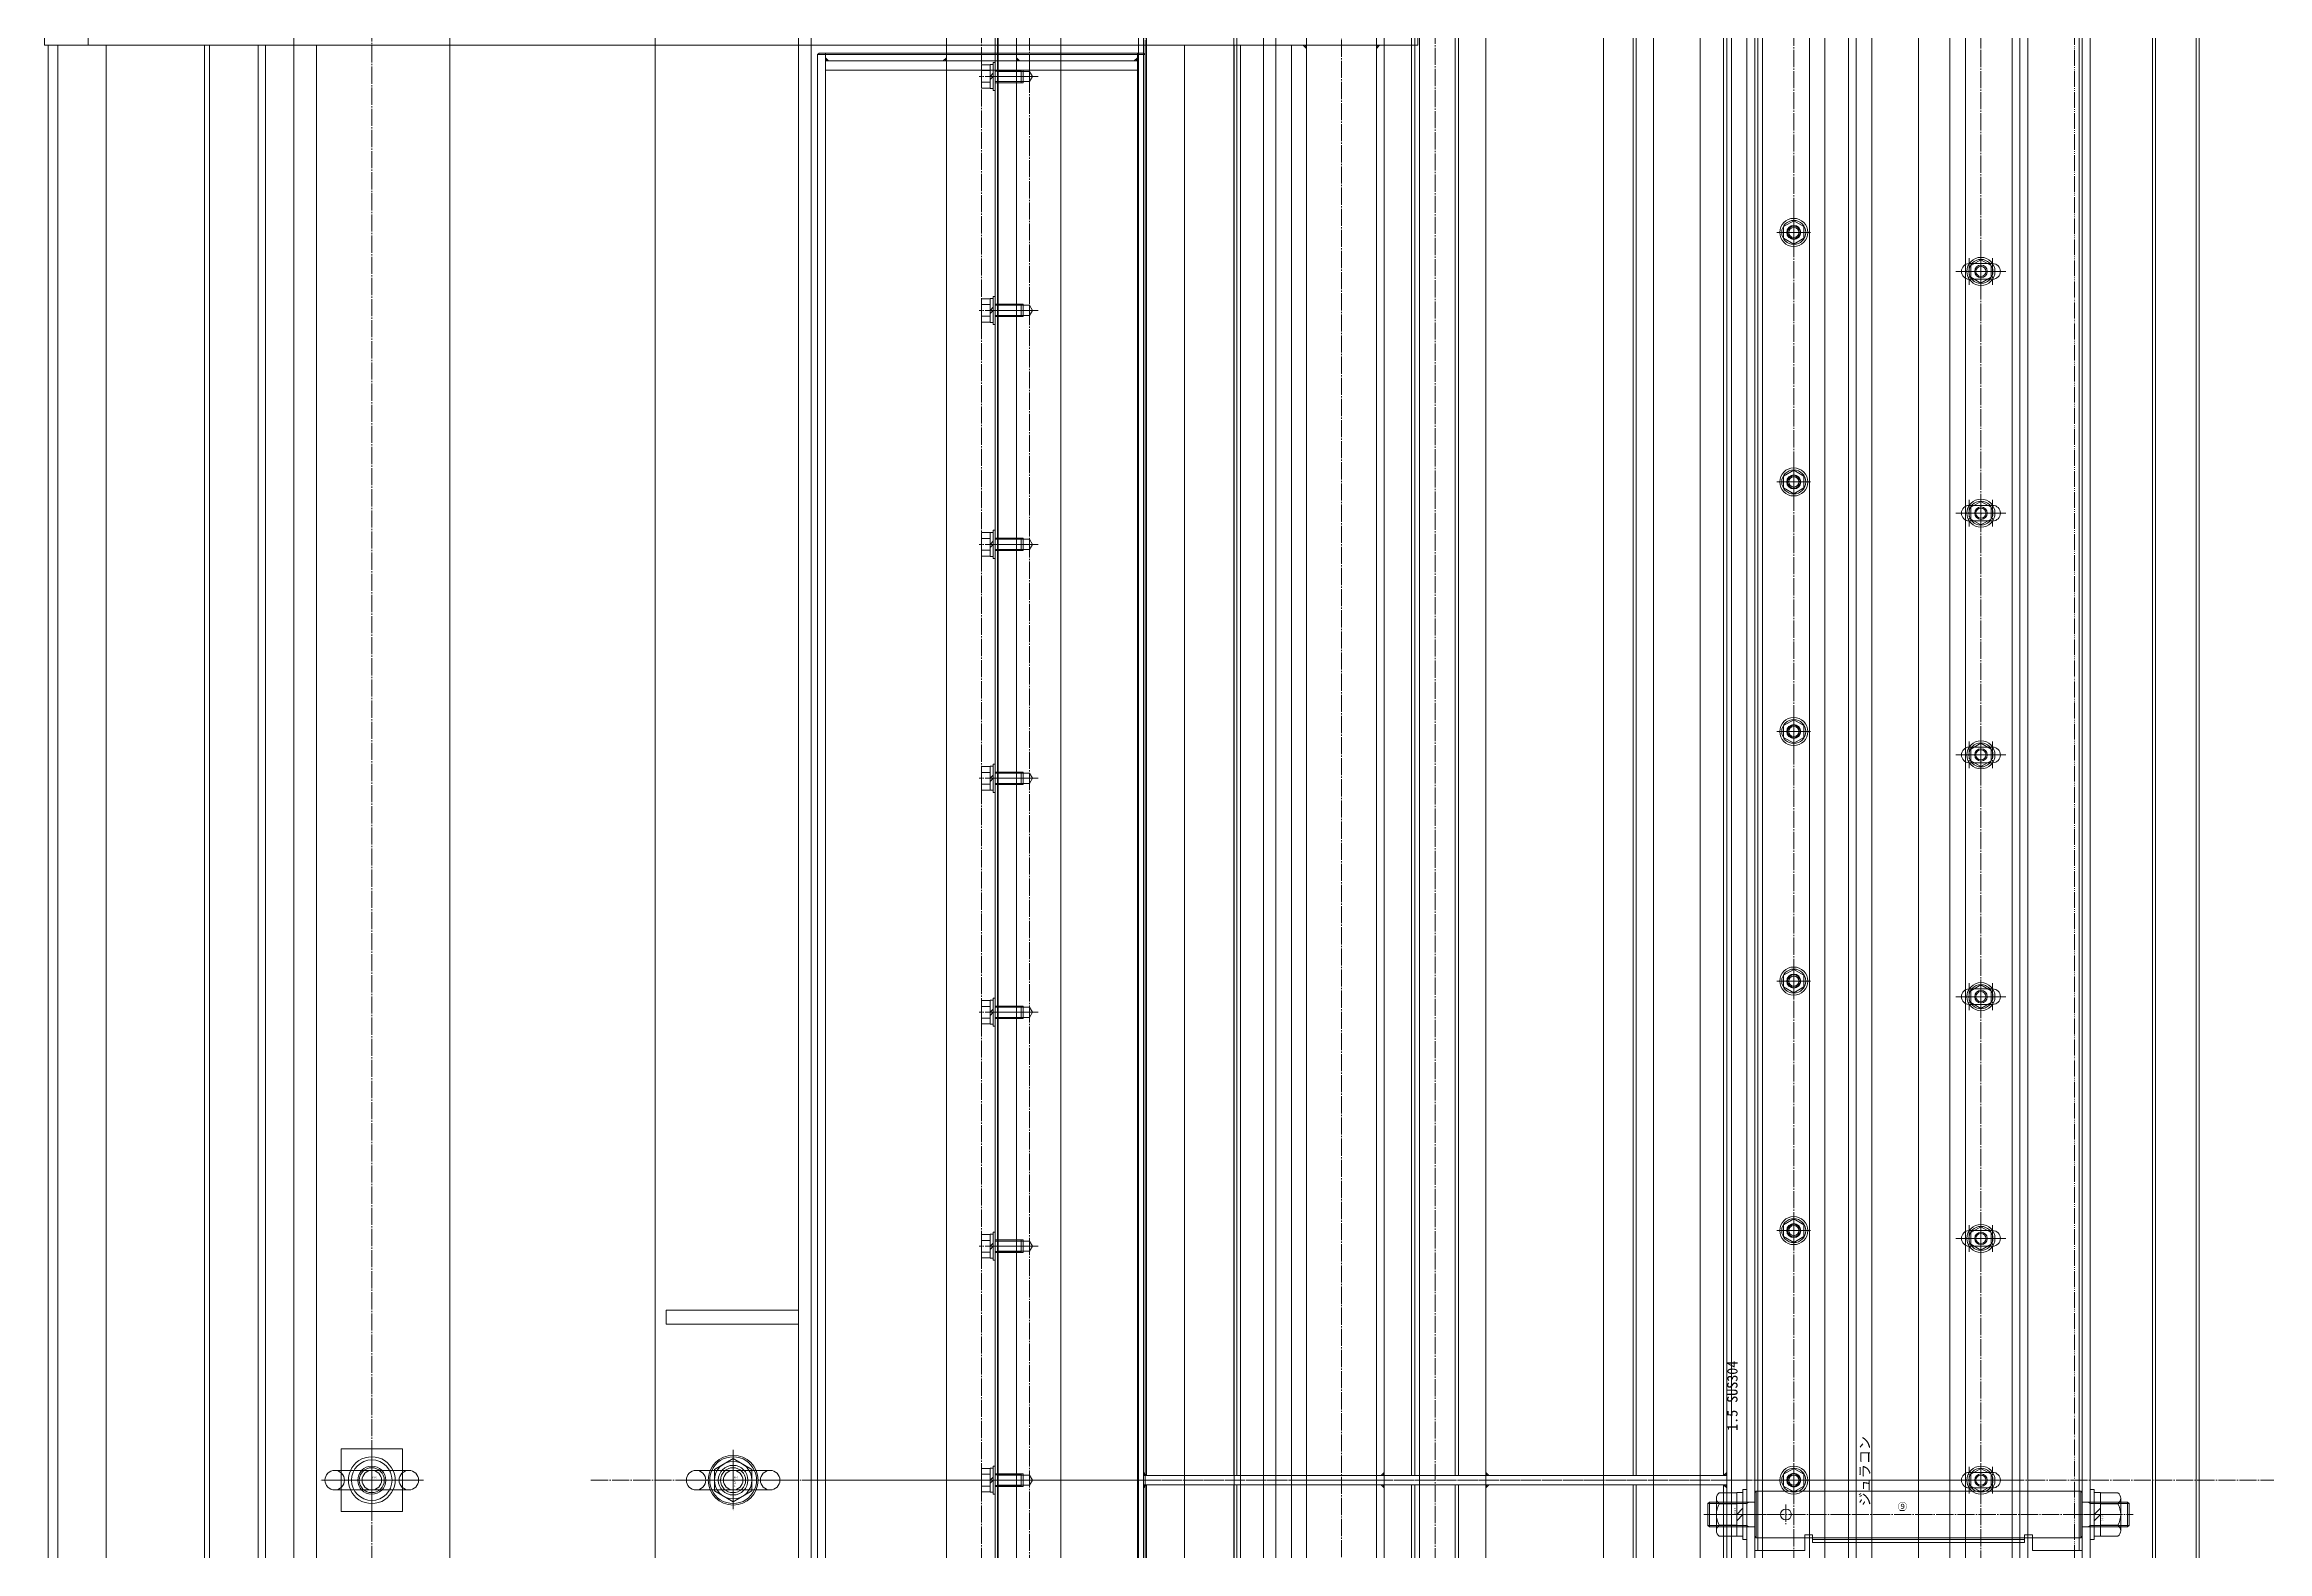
# Model space of a CAD drawing. Units: millimetres at full size. Extents: x -21196 to 21204, y -11807 to 11807.
# Drawn here: x -9701 to -8276, y -2476 to -1510 of the extents above; entities that cross this region are included whole.
import ezdxf
from ezdxf.enums import TextEntityAlignment as Align

# ---------------------------------------------------------------- set-up
doc = ezdxf.new("R2010")
doc.units = ezdxf.units.MM
doc.header["$LTSCALE"] = 0.5
doc.linetypes.add('USER3', pattern=[26.999999, 20.299999, -1.7, 0.8, -1.7, 0.8, -1.7])
doc.linetypes.add('USER4', pattern=[27.1, 22, -1.7, 1.7, -1.7])
doc.layers.add('1-0_設備-5(241129配置図菊池追記(立面図).jww)(機器配置図 260128.dwg)', color=7, linetype='Continuous', lineweight=9)
doc.styles.add('ＭＳ ゴシック', font='')
doc.styles.get('ＭＳ ゴシック').set_extended_font_data('MS Gothic')

msp = doc.modelspace()

# ---------------------------------------------------------------- linework, layer by layer
at = {"layer": '1-0_設備-5(241129配置図菊池追記(立面図).jww)(機器配置図 260128.dwg)', "linetype": 'USER4'}
for p, q in [((-8809.5215, -1010.3917), (-8809.5215, -3520.9026)), ((-8499.5216, -1203.1472), (-8499.5216, -2475.6472)), ((-8579.5215, -1309.8888), (-8579.5215, -3550.4055)), ((-8459.5215, -1309.8888), (-8459.5215, -3550.4055)), ((-8869.5215, -3522.9294), (-8869.5215, -1337.3649)), ((-8529.5215, -3534.6859), (-8529.5215, -1325.6084)), ((-8499.5215, -3534.6859), (-8499.5215, -1325.6084)), ((-9069.5215, -1353.4218), (-9069.5215, -3506.8725)), ((-9491.1878, -3445.3451), (-9491.1878, -1414.9492)), ((-9100.3229, -3432.9294), (-9100.3229, -1427.3649)), ((-8459.5215, -1489.1471), (-8459.5215, -1511.1471)), ((-8459.5215, -1510.8973), (-8459.5215, -1489.3969)), ((-9073.3215, -1530.1471), (-9101.8215, -1530.1471)), ((-9087.5379, -1530.1471), (-9094.2898, -1530.1471)), ((-9064.0011, -1530.1471), (-9094.0053, -1530.1471)), ((-8579.5215, -1640.8973), (-8579.5215, -1619.3969)), ((-8579.5215, -1637.4882), (-8579.5215, -1622.8061)), ((-8579.5215, -1637.4882), (-8579.5215, -1622.8061)), ((-8579.5215, -1637.4882), (-8579.5215, -1622.8061)), ((-8579.5215, -1637.0704), (-8579.5215, -1623.2238)), ((-8568.7713, -1630.1471), (-8590.2717, -1630.1471)), ((-8572.1805, -1630.1471), (-8586.8626, -1630.1471)), ((-8572.1805, -1630.1471), (-8586.8626, -1630.1471)), ((-8572.1805, -1630.1471), (-8586.8626, -1630.1471)), ((-8572.5982, -1630.1471), (-8586.4448, -1630.1471)), ((-8467.0215, -1646.5868), (-8467.0215, -1663.7075)), ((-8459.5215, -1644.1471), (-8459.5215, -1666.1471)), ((-8459.5215, -1665.8973), (-8459.5215, -1644.3969)), ((-8459.5215, -1662.0704), (-8459.5215, -1648.2238)), ((-8452.0215, -1646.5868), (-8452.0215, -1663.7075)), ((-8443.4612, -1655.1471), (-8475.5819, -1655.1471)), ((-8448.7713, -1655.1471), (-8470.2717, -1655.1471)), ((-8452.5982, -1655.1471), (-8466.4448, -1655.1471)), ((-9073.3215, -1680.1471), (-9101.8215, -1680.1471)), ((-9087.5379, -1680.1471), (-9094.2898, -1680.1471)), ((-9064.0011, -1680.1471), (-9094.0053, -1680.1471)), ((-8579.5215, -1800.8973), (-8579.5215, -1779.3969)), ((-8568.7713, -1790.1471), (-8590.2717, -1790.1471)), ((-8572.1805, -1790.1471), (-8586.8626, -1790.1471)), ((-8572.1805, -1790.1471), (-8586.8626, -1790.1471)), ((-8572.1805, -1790.1471), (-8586.8626, -1790.1471)), ((-8572.5982, -1790.1471), (-8586.4448, -1790.1471)), ((-8579.5215, -1797.4882), (-8579.5215, -1782.8061)), ((-8579.5215, -1797.4882), (-8579.5215, -1782.8061)), ((-8579.5215, -1797.4882), (-8579.5215, -1782.8061)), ((-8579.5215, -1797.0704), (-8579.5215, -1783.2238)), ((-8467.0215, -1801.5868), (-8467.0215, -1818.7075)), ((-8459.5215, -1799.1471), (-8459.5215, -1821.1471)), ((-8459.5215, -1820.8973), (-8459.5215, -1799.3969)), ((-8459.5215, -1817.0704), (-8459.5215, -1803.2238)), ((-8452.0215, -1801.5868), (-8452.0215, -1818.7075)), ((-8443.4612, -1810.1471), (-8475.5819, -1810.1471)), ((-8448.7713, -1810.1471), (-8470.2717, -1810.1471)), ((-8452.5982, -1810.1471), (-8466.4448, -1810.1471)), ((-9073.3215, -1830.1471), (-9101.8215, -1830.1471)), ((-9087.5379, -1830.1471), (-9094.2898, -1830.1471)), ((-9064.0011, -1830.1471), (-9094.0053, -1830.1471)), ((-8568.7713, -1950.1471), (-8590.2717, -1950.1471)), ((-8572.1805, -1950.1471), (-8586.8626, -1950.1471)), ((-8572.1805, -1950.1471), (-8586.8626, -1950.1471)), ((-8572.1805, -1950.1471), (-8586.8626, -1950.1471)), ((-8572.5982, -1950.1471), (-8586.4448, -1950.1471)), ((-8579.5215, -1960.8973), (-8579.5215, -1939.3969)), ((-8579.5215, -1957.4882), (-8579.5215, -1942.8061)), ((-8579.5215, -1957.4882), (-8579.5215, -1942.8061)), ((-8579.5215, -1957.4882), (-8579.5215, -1942.8061)), ((-8579.5215, -1957.0704), (-8579.5215, -1943.2238)), ((-8443.4612, -1965.1471), (-8475.5819, -1965.1471)), ((-8448.7713, -1965.1471), (-8470.2717, -1965.1471)), ((-8467.0215, -1956.5868), (-8467.0215, -1973.7075)), ((-8452.5982, -1965.1471), (-8466.4448, -1965.1471)), ((-8459.5215, -1954.1471), (-8459.5215, -1976.1471)), ((-8459.5215, -1975.8973), (-8459.5215, -1954.3969)), ((-8459.5215, -1972.0704), (-8459.5215, -1958.2238)), ((-8452.0215, -1956.5868), (-8452.0215, -1973.7075)), ((-9073.3215, -1980.1471), (-9101.8215, -1980.1471)), ((-9087.5379, -1980.1471), (-9094.2898, -1980.1471)), ((-9064.0011, -1980.1471), (-9094.0053, -1980.1471)), ((-8579.5215, -2120.8973), (-8579.5215, -2099.3969)), ((-8579.5215, -2117.4882), (-8579.5215, -2102.8061)), ((-8579.5215, -2117.4882), (-8579.5215, -2102.8061)), ((-8579.5215, -2117.4882), (-8579.5215, -2102.8061)), ((-8579.5215, -2117.0704), (-8579.5215, -2103.2238)), ((-8459.5215, -2109.1471), (-8459.5215, -2131.1471)), ((-8459.5215, -2130.8973), (-8459.5215, -2109.3969)), ((-8568.7713, -2110.1471), (-8590.2717, -2110.1471)), ((-8572.1805, -2110.1471), (-8586.8626, -2110.1471)), ((-8572.1805, -2110.1471), (-8586.8626, -2110.1471)), ((-8572.1805, -2110.1471), (-8586.8626, -2110.1471)), ((-8572.5982, -2110.1471), (-8586.4448, -2110.1471)), ((-8443.4612, -2120.1471), (-8475.5819, -2120.1471)), ((-8448.7713, -2120.1471), (-8470.2717, -2120.1471)), ((-8467.0215, -2111.5868), (-8467.0215, -2128.7075)), ((-8452.5982, -2120.1471), (-8466.4448, -2120.1471)), ((-8459.5215, -2127.0704), (-8459.5215, -2113.2238)), ((-8452.0215, -2111.5868), (-8452.0215, -2128.7075)), ((-9073.3215, -2130.1471), (-9101.8215, -2130.1471)), ((-9087.5379, -2130.1471), (-9094.2898, -2130.1471)), ((-9064.0011, -2130.1471), (-9094.0053, -2130.1471)), ((-8579.5215, -2280.8973), (-8579.5215, -2259.3969)), ((-8579.5215, -2277.4882), (-8579.5215, -2262.8061)), ((-8579.5215, -2277.4882), (-8579.5215, -2262.8061)), ((-8579.5215, -2277.4882), (-8579.5215, -2262.8061)), ((-8579.5215, -2277.0704), (-8579.5215, -2263.2238)), ((-8459.5215, -2264.1471), (-8459.5215, -2286.1471)), ((-8459.5215, -2285.8973), (-8459.5215, -2264.3969)), ((-9073.3215, -2280.1471), (-9101.8215, -2280.1471)), ((-9087.5379, -2280.1471), (-9094.2898, -2280.1471)), ((-9064.0011, -2280.1471), (-9094.0053, -2280.1471)), ((-8568.7713, -2270.1471), (-8590.2717, -2270.1471)), ((-8572.1805, -2270.1471), (-8586.8626, -2270.1471)), ((-8572.1805, -2270.1471), (-8586.8626, -2270.1471)), ((-8572.1805, -2270.1471), (-8586.8626, -2270.1471)), ((-8572.5982, -2270.1471), (-8586.4448, -2270.1471)), ((-8443.4612, -2275.1471), (-8475.5819, -2275.1471)), ((-8448.7713, -2275.1471), (-8470.2717, -2275.1471)), ((-8467.0215, -2266.5868), (-8467.0215, -2283.7075)), ((-8452.5982, -2275.1471), (-8466.4448, -2275.1471)), ((-8459.5215, -2282.0704), (-8459.5215, -2268.2238)), ((-8452.0215, -2266.5868), (-8452.0215, -2283.7075)), ((-9491.1878, -2412.652), (-9491.1878, -2447.6423)), ((-9259.5215, -2410.6119), (-9259.5215, -2449.6824)), ((-9259.5215, -2412.652), (-9259.5215, -2447.6423)), ((-9259.5215, -2444.9601), (-9259.5215, -2415.3342)), ((-8579.5215, -2440.8973), (-8579.5215, -2419.3969)), ((-8579.5215, -2422.8061), (-8579.5215, -2437.4882)), ((-8579.5215, -2422.8061), (-8579.5215, -2437.4882)), ((-8579.5215, -2422.8061), (-8579.5215, -2437.4882)), ((-8467.0215, -2438.7075), (-8467.0215, -2421.5868)), ((-8459.5215, -2441.1471), (-8459.5215, -2419.1471)), ((-8459.5215, -2440.8973), (-8459.5215, -2419.3969)), ((-8452.0215, -2438.7075), (-8452.0215, -2421.5868)), ((-9458.1351, -2430.1471), (-9524.2405, -2430.1471)), ((-9464.8577, -2430.1471), (-9517.5179, -2430.1471)), ((-9350.6557, -2430.1471), (-6572.3632, -2430.1471)), ((-9350.6557, -2430.1471), (-6572.3632, -2430.1471)), ((-9350.6557, -2430.1471), (-6572.3632, -2430.1471)), ((-9226.4688, -2430.1471), (-9292.5742, -2430.1471)), ((-9239.9862, -2430.1471), (-9279.0568, -2430.1471)), ((-9244.7085, -2430.1471), (-9274.3345, -2430.1471)), ((-9073.3215, -2430.1471), (-9101.8215, -2430.1471)), ((-9087.5379, -2430.1471), (-9094.2898, -2430.1471)), ((-9064.0011, -2430.1471), (-9094.0053, -2430.1471)), ((-8605.97, -2430.1471), (-9013.0731, -2430.1471)), ((-8568.7713, -2430.1471), (-8590.2717, -2430.1471)), ((-8572.1805, -2430.1471), (-8586.8626, -2430.1471)), ((-8572.1805, -2430.1471), (-8586.8626, -2430.1471)), ((-8572.1805, -2430.1471), (-8586.8626, -2430.1471)), ((-8572.5982, -2430.1471), (-8586.4448, -2430.1471)), ((-8579.5215, -2423.2238), (-8579.5215, -2437.0704)), ((-8443.4612, -2430.1471), (-8475.5819, -2430.1471)), ((-8448.7713, -2430.1471), (-8470.2717, -2430.1471)), ((-8452.5982, -2430.1471), (-8466.4448, -2430.1471)), ((-8459.5215, -2423.2238), (-8459.5215, -2437.0704)), ((-8584.5216, -2445.7524), (-8584.5216, -2458.5419)), ((-8637.1763, -2452.1472), (-8361.8668, -2452.1472)), ((-8609.5216, -2452.1472), (-8629.1216, -2452.1472)), ((-8617.0563, -2452.1472), (-8596.9226, -2452.1472)), ((-8381.9869, -2452.1472), (-8402.1206, -2452.1472)), ((-8389.5216, -2452.1472), (-8369.9216, -2452.1472)), ((-8499.5216, -2475.6472), (-8499.5216, -3748.1472))]:
    msp.add_line(p, q, dxfattribs=at)
at = {"layer": '1-0_設備-5(241129配置図菊池追記(立面図).jww)(機器配置図 260128.dwg)'}
for p, q in [((-8604.5216, -3780.1472), (-8604.5216, -1210.1472)), ((-8394.5216, -3780.1472), (-8394.5216, -1210.1472)), ((-8604.5216, -1218.1472), (-8604.5216, -2475.1472)), ((-8602.5216, -1218.1472), (-8602.5216, -2475.1472)), ((-8396.5216, -1218.1472), (-8396.5216, -2475.1472)), ((-8394.5216, -1218.1472), (-8394.5216, -2475.1472)), ((-8609.5216, -1370.1472), (-8609.5216, -3485.1472)), ((-8389.5216, -1370.1472), (-8389.5216, -3485.1472)), ((-9217.5215, -3430.1471), (-9217.5215, -1430.1471)), ((-9217.5215, -3430.1471), (-9217.5215, -1430.1471)), ((-9209.5215, -1430.1471), (-9209.5215, -3430.1471)), ((-9209.5215, -3423.1471), (-9209.5215, -1437.1471)), ((-9089.5215, -3421.1471), (-9089.5215, -1439.1471)), ((-9049.5215, -1439.1471), (-9049.5215, -3421.1471)), ((-8911.5215, -3430.1471), (-8911.5215, -1430.1471)), ((-8701.5215, -3422.1471), (-8701.5215, -1438.1471)), ((-8669.5215, -3422.1471), (-8669.5215, -1438.1471)), ((-8639.5215, -3422.1471), (-8639.5215, -1438.1471)), ((-8599.5215, -3425.1471), (-8599.5215, -1435.1471)), ((-8559.5215, -1435.1471), (-8559.5215, -3425.1471)), ((-8559.5215, -1438.1471), (-8559.5215, -3422.1471)), ((-8559.5215, -1438.1471), (-8559.5215, -3422.1471)), ((-8539.5215, -1438.1471), (-8539.5215, -3422.1471)), ((-8349.5215, -1435.1471), (-8349.5215, -3425.1471)), ((-8347.5215, -1430.1471), (-8347.5215, -3430.1471)), ((-8321.5215, -3430.1471), (-8321.5215, -1430.1471)), ((-8996.5215, -1440.1471), (-8996.5215, -3420.1471)), ((-8994.5215, -1451.1471), (-8994.5215, -2427.1471)), ((-8938.5215, -2427.1471), (-8938.5215, -1451.1471)), ((-8936.5215, -2427.1471), (-8936.5215, -1451.1471)), ((-8842.0215, -1440.1471), (-8842.0215, -3420.1471)), ((-8824.5215, -1451.1471), (-8824.5215, -2427.1471)), ((-8822.5215, -1451.1471), (-8822.5215, -2427.1471)), ((-8796.5215, -2427.1471), (-8796.5215, -1451.1471)), ((-8794.5215, -2427.1471), (-8794.5215, -1451.1471)), ((-8777.0215, -1440.1471), (-8777.0215, -3420.1471)), ((-8682.5215, -2427.1471), (-8682.5215, -1451.1471)), ((-8680.5215, -2427.1471), (-8680.5215, -1451.1471)), ((-8624.5215, -1451.1471), (-8624.5215, -2427.1471)), ((-8622.5215, -1440.1471), (-8622.5215, -3420.1471)), ((-8539.5212, -3382.6471), (-8539.5212, -1477.6471)), ((-8479.5215, -3382.6471), (-8479.5215, -1477.6471)), ((-8439.5215, -3382.6471), (-8439.5215, -1477.6471)), ((-9692.3633, -3350.1471), (-9692.3633, -1510.1471)), ((-9661.5514, -3350.1471), (-9661.5514, -1510.1471)), ((-9563.9378, -3350.1471), (-9563.9378, -1510.1471)), ((-9559.3331, -3350.1471), (-9559.3331, -1510.1471)), ((-9441.1878, -3350.1471), (-9441.1878, -1510.1471)), ((-9090.1215, -1505.1471), (-9090.1215, -3355.1471)), ((-9089.8215, -3355.1471), (-9089.8215, -1505.1471)), ((-9089.8215, -1505.1471), (-9089.8215, -3355.1471)), ((-9089.5215, -3355.1471), (-9089.5215, -1505.1471)), ((-8938.3016, -3350.1471), (-8938.3016, -1510.1471)), ((-8934.2889, -3350.1471), (-8934.2889, -1510.1471)), ((-8893.0215, -1511.1471), (-8892.0215, -1510.1471)), ((-8892.0215, -1501.1471), (-8892.0215, -1510.1471)), ((-8892.0215, -1510.1471), (-8892.0215, -3350.1471)), ((-8847.0215, -1501.1471), (-8847.0215, -1510.1471)), ((-8847.0215, -1510.1471), (-8847.0215, -3350.1471)), ((-8846.0215, -1511.1471), (-8847.0215, -1510.1471)), ((-9205.3229, -1516.1471), (-8995.3229, -1516.1471)), ((-9200.2729, -3345.1471), (-9200.2729, -1515.1471)), ((-9199.2729, -1519.1471), (-9200.2729, -1520.1471)), ((-9200.2729, -1520.1471), (-9000.3729, -1520.1471)), ((-9123.8229, -1519.1471), (-9122.8229, -1520.1471)), ((-9122.8229, -3345.1471), (-9122.8229, -1515.1471)), ((-9100.3215, -1537.6527), (-9100.3215, -1522.6416)), ((-9094.8215, -1522.6416), (-9100.3215, -1522.6416)), ((-9094.8215, -1522.4471), (-9094.8215, -1537.8471)), ((-9092.8215, -1522.4471), (-9094.8215, -1522.4471)), ((-9092.8215, -1539.1471), (-9092.8215, -1521.1471)), ((-9091.6215, -1521.1471), (-9092.8215, -1521.1471)), ((-9091.6215, -1539.1471), (-9091.6215, -1521.1471)), ((-9077.8229, -1515.1471), (-9077.8229, -3345.1471)), ((-9076.8229, -1519.1471), (-9077.8229, -1520.1471)), ((-9001.3729, -1519.1471), (-9000.3729, -1520.1471)), ((-9000.3729, -3345.1471), (-9000.3729, -1515.1471)), ((-9200.2729, -1526.1471), (-9000.3729, -1526.1471)), ((-9094.8215, -1526.3944), (-9100.3215, -1526.3944)), ((-9094.8215, -1533.8999), (-9100.3215, -1533.8999)), ((-9094.8215, -1537.6527), (-9100.3215, -1537.6527)), ((-9094.8215, -1530.1471), (-9092.8215, -1528.1471)), ((-9092.8215, -1530.1471), (-9094.8215, -1532.1471)), ((-9094.8215, -1537.8471), (-9092.8215, -1537.8471)), ((-9092.8215, -1539.1471), (-9091.6215, -1539.1471)), ((-9074.8215, -1526.1471), (-9091.6215, -1526.1471)), ((-9074.8215, -1526.8236), (-9091.6215, -1526.8236)), ((-9074.8215, -1533.4706), (-9091.6215, -1533.4706)), ((-9074.8215, -1534.1471), (-9091.6215, -1534.1471)), ((-9073.5215, -1526.1471), (-9089.5215, -1526.1471)), ((-9069.5215, -1526.8971), (-9089.5215, -1526.8971)), ((-9069.5215, -1533.3971), (-9089.5215, -1533.3971)), ((-9073.5215, -1534.1471), (-9089.5215, -1534.1471)), ((-9074.8215, -1534.1471), (-9074.8215, -1526.1471)), ((-9073.5215, -1534.1471), (-9073.5215, -1526.1471)), ((-9069.5215, -1533.3971), (-9069.5215, -1526.8971)), ((-9069.5215, -1526.8971), (-9067.6455, -1530.1471)), ((-9067.6455, -1530.1471), (-9069.5215, -1533.3971)), ((-8467.0215, -1650.1471), (-8452.0215, -1650.1471)), ((-8452.0215, -1660.1471), (-8467.0215, -1660.1471)), ((-9100.3215, -1687.6527), (-9100.3215, -1672.6416)), ((-9094.8215, -1672.6416), (-9100.3215, -1672.6416)), ((-9094.8215, -1676.3944), (-9100.3215, -1676.3944)), ((-9094.8215, -1672.4471), (-9094.8215, -1687.8471)), ((-9092.8215, -1672.4471), (-9094.8215, -1672.4471)), ((-9094.8215, -1680.1471), (-9092.8215, -1678.1471)), ((-9092.8215, -1680.1471), (-9094.8215, -1682.1471)), ((-9092.8215, -1689.1471), (-9092.8215, -1671.1471)), ((-9091.6215, -1671.1471), (-9092.8215, -1671.1471)), ((-9091.6215, -1689.1471), (-9091.6215, -1671.1471)), ((-9074.8215, -1676.1471), (-9091.6215, -1676.1471)), ((-9074.8215, -1676.8236), (-9091.6215, -1676.8236)), ((-9073.5215, -1676.1471), (-9089.5215, -1676.1471)), ((-9069.5215, -1676.8971), (-9089.5215, -1676.8971)), ((-9074.8215, -1684.1471), (-9074.8215, -1676.1471)), ((-9073.5215, -1684.1471), (-9073.5215, -1676.1471)), ((-9069.5215, -1683.3971), (-9069.5215, -1676.8971)), ((-9069.5215, -1676.8971), (-9067.6455, -1680.1471)), ((-9067.6455, -1680.1471), (-9069.5215, -1683.3971)), ((-9094.8215, -1683.8999), (-9100.3215, -1683.8999)), ((-9094.8215, -1687.6527), (-9100.3215, -1687.6527)), ((-9094.8215, -1687.8471), (-9092.8215, -1687.8471)), ((-9092.8215, -1689.1471), (-9091.6215, -1689.1471)), ((-9074.8215, -1683.4706), (-9091.6215, -1683.4706)), ((-9074.8215, -1684.1471), (-9091.6215, -1684.1471)), ((-9069.5215, -1683.3971), (-9089.5215, -1683.3971)), ((-9073.5215, -1684.1471), (-9089.5215, -1684.1471)), ((-8467.0215, -1805.1471), (-8452.0215, -1805.1471)), ((-9100.3215, -1837.6527), (-9100.3215, -1822.6416)), ((-9094.8215, -1822.6416), (-9100.3215, -1822.6416)), ((-9094.8215, -1822.4471), (-9094.8215, -1837.8471)), ((-9092.8215, -1822.4471), (-9094.8215, -1822.4471)), ((-9092.8215, -1839.1471), (-9092.8215, -1821.1471)), ((-9091.6215, -1821.1471), (-9092.8215, -1821.1471)), ((-9091.6215, -1839.1471), (-9091.6215, -1821.1471)), ((-8452.0215, -1815.1471), (-8467.0215, -1815.1471)), ((-9094.8215, -1826.3944), (-9100.3215, -1826.3944)), ((-9094.8215, -1833.8999), (-9100.3215, -1833.8999)), ((-9094.8215, -1837.6527), (-9100.3215, -1837.6527)), ((-9094.8215, -1830.1471), (-9092.8215, -1828.1471)), ((-9092.8215, -1830.1471), (-9094.8215, -1832.1471)), ((-9094.8215, -1837.8471), (-9092.8215, -1837.8471)), ((-9074.8215, -1826.1471), (-9091.6215, -1826.1471)), ((-9074.8215, -1826.8236), (-9091.6215, -1826.8236)), ((-9074.8215, -1833.4706), (-9091.6215, -1833.4706)), ((-9074.8215, -1834.1471), (-9091.6215, -1834.1471)), ((-9073.5215, -1826.1471), (-9089.5215, -1826.1471)), ((-9069.5215, -1826.8971), (-9089.5215, -1826.8971)), ((-9069.5215, -1833.3971), (-9089.5215, -1833.3971)), ((-9073.5215, -1834.1471), (-9089.5215, -1834.1471)), ((-9074.8215, -1834.1471), (-9074.8215, -1826.1471)), ((-9073.5215, -1834.1471), (-9073.5215, -1826.1471)), ((-9069.5215, -1833.3971), (-9069.5215, -1826.8971)), ((-9069.5215, -1826.8971), (-9067.6455, -1830.1471)), ((-9067.6455, -1830.1471), (-9069.5215, -1833.3971)), ((-9092.8215, -1839.1471), (-9091.6215, -1839.1471)), ((-8467.0215, -1960.1471), (-8452.0215, -1960.1471)), ((-9100.3215, -1987.6527), (-9100.3215, -1972.6416)), ((-9094.8215, -1972.6416), (-9100.3215, -1972.6416)), ((-9094.8215, -1976.3944), (-9100.3215, -1976.3944)), ((-9094.8215, -1972.4471), (-9094.8215, -1987.8471)), ((-9092.8215, -1972.4471), (-9094.8215, -1972.4471)), ((-9094.8215, -1980.1471), (-9092.8215, -1978.1471)), ((-9092.8215, -1980.1471), (-9094.8215, -1982.1471)), ((-9092.8215, -1989.1471), (-9092.8215, -1971.1471)), ((-9091.6215, -1971.1471), (-9092.8215, -1971.1471)), ((-9091.6215, -1989.1471), (-9091.6215, -1971.1471)), ((-9074.8215, -1976.1471), (-9091.6215, -1976.1471)), ((-9074.8215, -1976.8236), (-9091.6215, -1976.8236)), ((-9073.5215, -1976.1471), (-9089.5215, -1976.1471)), ((-9069.5215, -1976.8971), (-9089.5215, -1976.8971)), ((-9074.8215, -1984.1471), (-9074.8215, -1976.1471)), ((-9073.5215, -1984.1471), (-9073.5215, -1976.1471)), ((-9069.5215, -1983.3971), (-9069.5215, -1976.8971)), ((-9069.5215, -1976.8971), (-9067.6455, -1980.1471)), ((-9067.6455, -1980.1471), (-9069.5215, -1983.3971)), ((-8452.0215, -1970.1471), (-8467.0215, -1970.1471)), ((-9094.8215, -1983.8999), (-9100.3215, -1983.8999)), ((-9094.8215, -1987.6527), (-9100.3215, -1987.6527)), ((-9094.8215, -1987.8471), (-9092.8215, -1987.8471)), ((-9092.8215, -1989.1471), (-9091.6215, -1989.1471)), ((-9074.8215, -1983.4706), (-9091.6215, -1983.4706)), ((-9074.8215, -1984.1471), (-9091.6215, -1984.1471)), ((-9069.5215, -1983.3971), (-9089.5215, -1983.3971)), ((-9073.5215, -1984.1471), (-9089.5215, -1984.1471)), ((-9100.3215, -2137.6527), (-9100.3215, -2122.6416)), ((-9094.8215, -2122.6416), (-9100.3215, -2122.6416)), ((-9094.8215, -2122.4471), (-9094.8215, -2137.8471)), ((-9092.8215, -2122.4471), (-9094.8215, -2122.4471)), ((-9092.8215, -2139.1471), (-9092.8215, -2121.1471)), ((-9091.6215, -2121.1471), (-9092.8215, -2121.1471)), ((-9091.6215, -2139.1471), (-9091.6215, -2121.1471)), ((-8467.0215, -2115.1471), (-8452.0215, -2115.1471)), ((-9094.8215, -2126.3944), (-9100.3215, -2126.3944)), ((-9094.8215, -2133.8999), (-9100.3215, -2133.8999)), ((-9094.8215, -2137.6527), (-9100.3215, -2137.6527)), ((-9094.8215, -2130.1471), (-9092.8215, -2128.1471)), ((-9092.8215, -2130.1471), (-9094.8215, -2132.1471)), ((-9094.8215, -2137.8471), (-9092.8215, -2137.8471)), ((-9074.8215, -2126.1471), (-9091.6215, -2126.1471)), ((-9074.8215, -2126.8236), (-9091.6215, -2126.8236)), ((-9074.8215, -2133.4706), (-9091.6215, -2133.4706)), ((-9074.8215, -2134.1471), (-9091.6215, -2134.1471)), ((-9073.5215, -2126.1471), (-9089.5215, -2126.1471)), ((-9069.5215, -2126.8971), (-9089.5215, -2126.8971)), ((-9069.5215, -2133.3971), (-9089.5215, -2133.3971)), ((-9073.5215, -2134.1471), (-9089.5215, -2134.1471)), ((-9074.8215, -2134.1471), (-9074.8215, -2126.1471)), ((-9073.5215, -2134.1471), (-9073.5215, -2126.1471)), ((-9069.5215, -2133.3971), (-9069.5215, -2126.8971)), ((-9069.5215, -2126.8971), (-9067.6455, -2130.1471)), ((-9067.6455, -2130.1471), (-9069.5215, -2133.3971)), ((-8452.0215, -2125.1471), (-8467.0215, -2125.1471)), ((-9092.8215, -2139.1471), (-9091.6215, -2139.1471)), ((-9100.3215, -2287.6527), (-9100.3215, -2272.6416)), ((-9094.8215, -2272.6416), (-9100.3215, -2272.6416)), ((-9094.8215, -2276.3944), (-9100.3215, -2276.3944)), ((-9094.8215, -2272.4471), (-9094.8215, -2287.8471)), ((-9092.8215, -2272.4471), (-9094.8215, -2272.4471)), ((-9094.8215, -2280.1471), (-9092.8215, -2278.1471)), ((-9092.8215, -2280.1471), (-9094.8215, -2282.1471)), ((-9092.8215, -2289.1471), (-9092.8215, -2271.1471)), ((-9091.6215, -2271.1471), (-9092.8215, -2271.1471)), ((-9091.6215, -2289.1471), (-9091.6215, -2271.1471)), ((-9074.8215, -2276.1471), (-9091.6215, -2276.1471)), ((-9074.8215, -2276.8236), (-9091.6215, -2276.8236)), ((-9073.5215, -2276.1471), (-9089.5215, -2276.1471)), ((-9069.5215, -2276.8971), (-9089.5215, -2276.8971)), ((-9074.8215, -2284.1471), (-9074.8215, -2276.1471)), ((-9073.5215, -2284.1471), (-9073.5215, -2276.1471)), ((-9069.5215, -2283.3971), (-9069.5215, -2276.8971)), ((-9069.5215, -2276.8971), (-9067.6455, -2280.1471)), ((-9067.6455, -2280.1471), (-9069.5215, -2283.3971)), ((-8467.0215, -2270.1471), (-8452.0215, -2270.1471)), ((-8452.0215, -2280.1471), (-8467.0215, -2280.1471)), ((-9094.8215, -2283.8999), (-9100.3215, -2283.8999)), ((-9094.8215, -2287.6527), (-9100.3215, -2287.6527)), ((-9094.8215, -2287.8471), (-9092.8215, -2287.8471)), ((-9092.8215, -2289.1471), (-9091.6215, -2289.1471)), ((-9074.8215, -2283.4706), (-9091.6215, -2283.4706)), ((-9074.8215, -2284.1471), (-9091.6215, -2284.1471)), ((-9069.5215, -2283.3971), (-9089.5215, -2283.3971)), ((-9073.5215, -2284.1471), (-9089.5215, -2284.1471)), ((-9259.5215, -2416.2971), (-9271.5155, -2423.2221)), ((-9100.3215, -2437.6527), (-9100.3215, -2422.6416)), ((-9094.8215, -2422.6416), (-9100.3215, -2422.6416)), ((-9094.8215, -2422.4471), (-9094.8215, -2437.8471)), ((-9092.8215, -2422.4471), (-9094.8215, -2422.4471)), ((-9092.8215, -2439.1471), (-9092.8215, -2421.1471)), ((-9091.6215, -2421.1471), (-9092.8215, -2421.1471)), ((-9091.6215, -2439.1471), (-9091.6215, -2421.1471)), ((-9467.4378, -2423.8971), (-9514.9378, -2423.8971)), ((-9467.4378, -2436.3971), (-9514.9378, -2436.3971)), ((-9491.1878, -2423.8971), (-9491.1878, -2436.3971)), ((-9491.1878, -2435.1471), (-9491.1878, -2425.1471)), ((-9491.1878, -2434.1471), (-9491.1878, -2426.1471)), ((-9235.7715, -2423.8971), (-9283.2715, -2423.8971)), ((-9235.7715, -2436.3971), (-9283.2715, -2436.3971)), ((-9271.5155, -2423.2221), (-9271.5155, -2437.0721)), ((-9271.5155, -2437.0721), (-9259.5215, -2443.9971)), ((-9259.5215, -2423.8971), (-9259.5215, -2436.3971)), ((-9259.5215, -2435.1471), (-9259.5215, -2425.1471)), ((-9259.5215, -2434.1471), (-9259.5215, -2426.1471)), ((-9259.5215, -2443.9971), (-9247.5275, -2437.0721)), ((-9205.3229, -2430.1471), (-8995.3229, -2430.1471)), ((-9094.8215, -2426.3944), (-9100.3215, -2426.3944)), ((-9094.8215, -2433.8999), (-9100.3215, -2433.8999)), ((-9094.8215, -2430.1471), (-9092.8215, -2428.1471)), ((-9092.8215, -2430.1471), (-9094.8215, -2432.1471)), ((-9074.8215, -2426.1471), (-9091.6215, -2426.1471)), ((-9074.8215, -2426.8236), (-9091.6215, -2426.8236)), ((-9074.8215, -2433.4706), (-9091.6215, -2433.4706)), ((-9074.8215, -2434.1471), (-9091.6215, -2434.1471)), ((-9073.5215, -2426.1471), (-9089.5215, -2426.1471)), ((-9069.5215, -2426.8971), (-9089.5215, -2426.8971)), ((-9089.5215, -2430.1471), (-9049.5215, -2430.1471)), ((-9069.5215, -2433.3971), (-9089.5215, -2433.3971)), ((-9073.5215, -2434.1471), (-9089.5215, -2434.1471)), ((-9074.8215, -2434.1471), (-9074.8215, -2426.1471)), ((-9073.5215, -2426.1471), (-9073.5215, -2434.1471)), ((-9069.5215, -2426.8971), (-9069.5215, -2433.3971)), ((-9067.6455, -2430.1471), (-9069.5215, -2426.8971)), ((-9069.5215, -2433.3971), (-9067.6455, -2430.1471)), ((-8995.5215, -2426.1471), (-8996.5215, -2427.1471)), ((-8622.5215, -2427.1471), (-8996.5215, -2427.1471)), ((-8622.5215, -2433.1471), (-8996.5215, -2433.1471)), ((-8995.5215, -2434.1471), (-8996.5215, -2433.1471)), ((-8994.5215, -3409.1471), (-8994.5215, -2433.1471)), ((-8938.5215, -2433.1471), (-8938.5215, -3409.1471)), ((-8936.5215, -2433.1471), (-8936.5215, -3409.1471)), ((-8892.0215, -2430.1471), (-8847.0215, -2430.1471)), ((-8843.0215, -2426.1471), (-8842.0215, -2427.1471)), ((-8843.0215, -2434.1471), (-8842.0215, -2433.1471)), ((-8824.5215, -3409.1471), (-8824.5215, -2433.1471)), ((-8822.5215, -3409.1471), (-8822.5215, -2433.1471)), ((-8796.5215, -2433.1471), (-8796.5215, -3409.1471)), ((-8794.5215, -2433.1471), (-8794.5215, -3409.1471)), ((-8776.0215, -2426.1471), (-8777.0215, -2427.1471)), ((-8776.0215, -2434.1471), (-8777.0215, -2433.1471)), ((-8682.5215, -2433.1471), (-8682.5215, -3409.1471)), ((-8680.5215, -2433.1471), (-8680.5215, -3409.1471)), ((-8624.5215, -3409.1471), (-8624.5215, -2433.1471)), ((-8623.5215, -2426.1471), (-8622.5215, -2427.1471)), ((-8623.5215, -2434.1471), (-8622.5215, -2433.1471)), ((-8603.5216, -2437.1472), (-8604.5216, -2438.1472)), ((-8603.5216, -2437.1472), (-8395.5216, -2437.1472)), ((-8603.5216, -2437.1472), (-8603.5216, -2467.1472)), ((-8559.5215, -2430.1471), (-8599.5215, -2430.1471)), ((-8499.5215, -2430.1471), (-8559.5215, -2430.1471)), ((-8469.5215, -2430.1471), (-8529.5215, -2430.1471)), ((-8499.5216, -2437.1472), (-8499.5216, -2467.1472)), ((-8479.5215, -2430.1471), (-8439.5215, -2430.1471)), ((-8452.0215, -2425.1471), (-8467.0215, -2425.1471)), ((-8467.0215, -2435.1471), (-8452.0215, -2435.1471)), ((-8395.5216, -2437.1472), (-8394.5216, -2438.1472)), ((-9094.8215, -2437.6527), (-9100.3215, -2437.6527)), ((-9094.8215, -2437.8471), (-9092.8215, -2437.8471)), ((-9092.8215, -2439.1471), (-9091.6215, -2439.1471)), ((-8634.5216, -2445.1472), (-8633.5216, -2444.1472)), ((-8634.5216, -2445.1472), (-8609.5216, -2445.1472)), ((-8634.5216, -2445.1472), (-8634.5216, -2459.1472)), ((-8629.1216, -2445.1472), (-8634.5216, -2445.1472)), ((-8633.5216, -2444.1472), (-8604.5216, -2444.1472)), ((-8633.5216, -2460.1472), (-8633.5216, -2444.1472)), ((-8633.5216, -2444.1472), (-8633.5216, -2460.1472)), ((-8629.1216, -2462.5342), (-8629.1216, -2441.7602)), ((-8616.1216, -2438.2972), (-8627.2656, -2438.2972)), ((-8627.2656, -2445.2222), (-8616.1216, -2445.2222)), ((-8616.1216, -2438.1472), (-8612.1216, -2438.1472)), ((-8616.1216, -2452.1472), (-8612.1216, -2448.1472)), ((-8609.5216, -2444.1472), (-8609.5216, -2460.1472)), ((-8609.5216, -2445.1472), (-8608.5216, -2444.1472)), ((-8604.5216, -2438.1472), (-8604.5216, -2466.1472)), ((-8511.4268, -2449.6151), (-8508.4364, -2449.6151)), ((-8394.5216, -2438.1472), (-8394.5216, -2466.1472)), ((-8365.5216, -2444.1472), (-8394.5216, -2444.1472)), ((-8389.5216, -2445.1472), (-8390.5216, -2444.1472)), ((-8389.5216, -2444.1472), (-8389.5216, -2460.1472)), ((-8364.5216, -2445.1472), (-8389.5216, -2445.1472)), ((-8382.9216, -2448.1472), (-8386.9216, -2452.1472)), ((-8371.7776, -2438.2972), (-8382.9216, -2438.2972)), ((-8382.9216, -2445.2222), (-8371.7776, -2445.2222)), ((-8369.9216, -2441.7602), (-8369.9216, -2462.5342)), ((-8369.9216, -2445.1472), (-8364.5216, -2445.1472)), ((-8365.5216, -2460.1472), (-8365.5216, -2444.1472)), ((-8364.5216, -2445.1472), (-8365.5216, -2444.1472)), ((-8365.5216, -2460.1472), (-8365.5216, -2444.1472)), ((-8364.5216, -2445.1472), (-8364.5216, -2459.1472)), ((-8634.5216, -2459.1472), (-8609.5216, -2459.1472)), ((-8634.5216, -2459.1472), (-8633.5216, -2460.1472)), ((-8629.1216, -2459.1472), (-8634.5216, -2459.1472)), ((-8633.5216, -2460.1472), (-8604.5216, -2460.1472)), ((-8616.1216, -2459.0722), (-8627.2656, -2459.0722)), ((-8616.1216, -2456.1472), (-8612.1216, -2452.1472)), ((-8609.5216, -2459.1472), (-8608.5216, -2460.1472)), ((-8567.5216, -2465.1472), (-8572.5216, -2465.1472)), ((-8572.5216, -2465.1472), (-8572.5216, -2475.1472)), ((-8567.5216, -2465.1472), (-8567.5216, -2470.1472)), ((-8365.5216, -2460.1472), (-8394.5216, -2460.1472)), ((-8389.5216, -2459.1472), (-8390.5216, -2460.1472)), ((-8364.5216, -2459.1472), (-8389.5216, -2459.1472)), ((-8382.9216, -2452.1472), (-8386.9216, -2456.1472)), ((-8371.7776, -2459.0722), (-8382.9216, -2459.0722)), ((-8369.9216, -2459.1472), (-8364.5216, -2459.1472)), ((-8364.5216, -2459.1472), (-8365.5216, -2460.1472)), ((-8627.2656, -2465.9972), (-8616.1216, -2465.9972)), ((-8604.5216, -2466.1472), (-8603.5216, -2467.1472)), ((-8572.5216, -2475.1472), (-8604.5216, -2475.1472)), ((-8603.5216, -2467.1472), (-8395.5216, -2467.1472)), ((-8567.5216, -2468.1472), (-8431.5216, -2468.1472)), ((-8394.5216, -2475.1472), (-8426.5216, -2475.1472)), ((-8382.9216, -2466.1472), (-8386.9216, -2466.1472)), ((-8382.9216, -2465.9972), (-8371.7776, -2465.9972))]:
    msp.add_line(p, q, dxfattribs=at)
at = {"layer": '1-0_設備-5(241129配置図菊池追記(立面図).jww)(機器配置図 260128.dwg)', "linetype": 'USER3'}
for points in [[(-8399.5216, -1135.1472), (-8399.5216, -3842.1472), (-8599.5216, -3842.1472), (-8599.5216, -1135.1472)], [(-8999.5215, -1480.1471), (-6779.5215, -1480.1471), (-6779.5215, -3380.1471), (-8999.5215, -3380.1471)], [(-8999.5215, -1480.1471), (-6832.4215, -1480.1471), (-6832.4215, -3380.1471), (-8999.5215, -3380.1471)], [(-8995.3229, -1480.1471), (-6686.0215, -1480.1471), (-6686.0215, -3380.1471), (-8995.3229, -3380.1471)]]:
    msp.add_lwpolyline(points, close=True, dxfattribs=at)
at = {"layer": '1-0_設備-5(241129配置図菊池追記(立面図).jww)(機器配置図 260128.dwg)'}
for points in [[(-8609.5216, -3780.1472), (-8609.5216, -1210.1472), (-8571.5216, -1210.1472), (-8569.5216, -1212.1472), (-8569.5216, -3778.1472), (-8571.5216, -3780.1472)], [(-8389.5216, -3780.1472), (-8389.5216, -1210.1472), (-8427.5216, -1210.1472), (-8429.5216, -1212.1472), (-8429.5216, -3778.1472), (-8427.5216, -3780.1472)], [(-9673.0586, -1510.1471), (-9673.0586, -1440.1471), (-9668.0586, -1435.1471), (-8825.5548, -1435.1471), (-8820.5548, -1440.1471), (-8820.5548, -1510.1471)], [(-9541.1878, -3428.1471), (-9541.1878, -1432.1471), (-9539.1878, -1430.1471), (-9443.1878, -1430.1471), (-9441.1878, -1432.1471), (-9441.1878, -3428.1471), (-9443.1878, -3430.1471), (-9539.1878, -3430.1471)], [(-9209.5215, -1430.1471), (-9309.5215, -1430.1471), (-9309.5215, -3430.1471), (-9209.5215, -3430.1471)], [(-8819.5215, -1430.1471), (-8919.5215, -1430.1471), (-8919.5215, -3430.1471), (-8819.5215, -3430.1471)], [(-8619.5215, -1440.1471), (-8619.5215, -3420.1471), (-8999.5215, -3420.1471), (-8999.5215, -1440.1471)], [(-8499.5215, -1471.1471), (-8499.5215, -3389.1471), (-8500.5215, -3390.1471), (-8558.5215, -3390.1471), (-8559.5215, -3389.1471), (-8559.5215, -1471.1471), (-8558.5215, -1470.1471), (-8500.5215, -1470.1471)], [(-8544.5212, -3382.6471), (-8544.5212, -1477.6471), (-8439.5215, -1477.6471), (-8434.5215, -1482.6471), (-8434.5215, -3377.6471), (-8439.5215, -3382.6471)], [(-8469.5215, -1471.1471), (-8469.5215, -3389.1471), (-8470.5215, -3390.1471), (-8528.5215, -3390.1471), (-8529.5215, -3389.1471), (-8529.5215, -1471.1471), (-8528.5215, -1470.1471), (-8470.5215, -1470.1471)], [(-9698.7315, -3350.1471), (-9698.7315, -1510.1471), (-9598.4876, -1510.1471), (-9598.4876, -3350.1471)], [(-9526.54, -3350.1471), (-9526.54, -1510.1471), (-9595.2447, -1510.1471), (-9595.2447, -3350.1471)], [(-9091.6215, -1505.1471), (-9090.1215, -1505.1471), (-9090.1215, -3355.1471), (-9091.6215, -3355.1471)], [(-8901.4958, -3350.1471), (-8901.4958, -1510.1471), (-8970.1466, -1510.1471), (-8970.1466, -3350.1471)], [(-8892.0215, -1510.1471), (-8892.0215, -1512.1471), (-8894.0215, -1510.1471)], [(-8847.0215, -1510.1471), (-8847.0215, -1512.1471), (-8845.0215, -1510.1471)], [(-9205.3229, -3344.1471), (-9205.3229, -1516.1471), (-9204.3229, -1515.1471), (-8996.3229, -1515.1471), (-8995.3229, -1516.1471), (-8995.3229, -3344.1471), (-8996.3229, -3345.1471), (-9204.3229, -3345.1471)], [(-9200.2729, -1520.1471), (-9200.2729, -1518.1471), (-9198.2729, -1520.1471)], [(-9122.8229, -1520.1471), (-9122.8229, -1518.1471), (-9124.8229, -1520.1471)], [(-9077.8229, -1520.1471), (-9077.8229, -1518.1471), (-9075.8229, -1520.1471)], [(-9000.3729, -1520.1471), (-9000.3729, -1518.1471), (-9002.3729, -1520.1471)], [(-8573.0215, -1626.3943), (-8573.0215, -1633.9), (-8579.5215, -1637.6526), (-8586.0215, -1633.9), (-8586.0215, -1626.3943), (-8579.5215, -1622.6416)], [(-8453.0215, -1651.3943), (-8453.0215, -1658.9), (-8459.5215, -1662.6526), (-8466.0215, -1658.9), (-8466.0215, -1651.3943), (-8459.5215, -1647.6416)], [(-8573.0215, -1786.3943), (-8573.0215, -1793.9), (-8579.5215, -1797.6526), (-8586.0215, -1793.9), (-8586.0215, -1786.3943), (-8579.5215, -1782.6416)], [(-8453.0215, -1806.3943), (-8453.0215, -1813.9), (-8459.5215, -1817.6526), (-8466.0215, -1813.9), (-8466.0215, -1806.3943), (-8459.5215, -1802.6416)], [(-8573.0215, -1946.3943), (-8573.0215, -1953.9), (-8579.5215, -1957.6526), (-8586.0215, -1953.9), (-8586.0215, -1946.3943), (-8579.5215, -1942.6416)], [(-8453.0215, -1961.3943), (-8453.0215, -1968.9), (-8459.5215, -1972.6526), (-8466.0215, -1968.9), (-8466.0215, -1961.3943), (-8459.5215, -1957.6416)], [(-8573.0215, -2106.3943), (-8573.0215, -2113.9), (-8579.5215, -2117.6526), (-8586.0215, -2113.9), (-8586.0215, -2106.3943), (-8579.5215, -2102.6416)], [(-8453.0215, -2116.3943), (-8453.0215, -2123.9), (-8459.5215, -2127.6526), (-8466.0215, -2123.9), (-8466.0215, -2116.3943), (-8459.5215, -2112.6416)], [(-8573.0215, -2266.3943), (-8573.0215, -2273.9), (-8579.5215, -2277.6526), (-8586.0215, -2273.9), (-8586.0215, -2266.3943), (-8579.5215, -2262.6416)], [(-8453.0215, -2271.3943), (-8453.0215, -2278.9), (-8459.5215, -2282.6526), (-8466.0215, -2278.9), (-8466.0215, -2271.3943), (-8459.5215, -2267.6416)], [(-9217.5215, -2321.1471), (-9302.5215, -2321.1471), (-9302.5215, -2330.1471), (-9217.5215, -2330.1471)], [(-9510.7878, -2450.1471), (-9510.7878, -2410.1471), (-9471.5878, -2410.1471), (-9471.5878, -2450.1471)], [(-8573.0215, -2426.3943), (-8573.0215, -2433.9), (-8579.5215, -2437.6526), (-8586.0215, -2433.9), (-8586.0215, -2426.3943), (-8579.5215, -2422.6416)], [(-8453.0215, -2426.3943), (-8453.0215, -2433.9), (-8459.5215, -2437.6526), (-8466.0215, -2433.9), (-8466.0215, -2426.3943), (-8459.5215, -2422.6416)], [(-8996.5215, -2427.1471), (-8996.5215, -2425.1471), (-8994.5215, -2427.1471)], [(-8996.5215, -2433.1471), (-8996.5215, -2435.1471), (-8994.5215, -2433.1471)], [(-8842.0215, -2427.1471), (-8842.0215, -2425.1471), (-8844.0215, -2427.1471)], [(-8842.0215, -2433.1471), (-8842.0215, -2435.1471), (-8844.0215, -2433.1471)], [(-8777.0215, -2427.1471), (-8777.0215, -2425.1471), (-8775.0215, -2427.1471)], [(-8777.0215, -2433.1471), (-8777.0215, -2435.1471), (-8775.0215, -2433.1471)], [(-8622.5215, -2427.1471), (-8622.5215, -2425.1471), (-8624.5215, -2427.1471)], [(-8622.5215, -2433.1471), (-8622.5215, -2435.1471), (-8624.5215, -2433.1471)], [(-8612.1216, -2468.1472), (-8612.1216, -2436.1472), (-8609.5216, -2436.1472), (-8609.5216, -2468.1472)], [(-8386.9216, -2436.1472), (-8386.9216, -2468.1472), (-8389.5216, -2468.1472), (-8389.5216, -2436.1472)]]:
    msp.add_lwpolyline(points, close=True, dxfattribs=at)
for points in [[(-9209.5215, -1437.1471), (-9209.5215, -1430.1471), (-9309.5215, -1430.1471), (-9309.5215, -3430.1471), (-9209.5215, -3430.1471), (-9209.5215, -3423.1471)], [(-8349.5215, -3425.1471), (-8349.5215, -3430.1471), (-8319.5215, -3430.1471), (-8319.5215, -1430.1471), (-8349.5215, -1430.1471), (-8349.5215, -1435.1471)], [(-9077.8229, -1515.1471), (-9077.8229, -1490.1471), (-9078.8229, -1489.1471), (-9121.8229, -1489.1471), (-9122.8229, -1490.1471), (-9122.8229, -1515.1471)], [(-9701.042, -1501.1471), (-9701.042, -1510.1471), (-9673.0586, -1510.1471)], [(-9247.5275, -2437.0721), (-9247.5275, -2423.2221), (-9259.5215, -2416.2971)], [(-8395.5216, -2437.1472), (-8395.5216, -2467.1472), (-8394.5216, -2466.1472)], [(-8629.1216, -2460.1472), (-8633.5216, -2460.1472), (-8634.5216, -2459.1472), (-8634.5216, -2445.1472), (-8633.5216, -2444.1472), (-8629.1216, -2444.1472)], [(-8612.1216, -2466.1472), (-8616.1216, -2466.1472), (-8616.1216, -2438.1472)], [(-8386.9216, -2438.1472), (-8382.9216, -2438.1472), (-8382.9216, -2466.1472)], [(-8369.9216, -2444.1472), (-8365.5216, -2444.1472), (-8364.5216, -2445.1472), (-8364.5216, -2459.1472), (-8365.5216, -2460.1472), (-8369.9216, -2460.1472)], [(-8567.5216, -2470.1472), (-8431.5216, -2470.1472), (-8431.5216, -2465.1472)], [(-8431.5216, -2465.1472), (-8426.5216, -2465.1472), (-8426.5216, -2475.1472)]]:
    msp.add_lwpolyline(points, dxfattribs=at)
for centre, radius in [((-8579.5215, -1630.1471), 9), ((-8579.5215, -1630.1471), 7.7), ((-8579.5215, -1630.1471), 4.5), ((-8579.5215, -1630.1471), 4.5), ((-8579.5215, -1630.1471), 4.5), ((-8579.5215, -1630.1471), 4), ((-8579.5215, -1630.1471), 3.25), ((-8459.5215, -1655.1471), 9), ((-8459.5215, -1655.1471), 7.7), ((-8459.5215, -1655.1471), 4), ((-8459.5215, -1655.1471), 3.25), ((-8579.5215, -1790.1471), 9), ((-8579.5215, -1790.1471), 7.7), ((-8579.5215, -1790.1471), 4.5), ((-8579.5215, -1790.1471), 4.5), ((-8579.5215, -1790.1471), 4.5), ((-8579.5215, -1790.1471), 4), ((-8579.5215, -1790.1471), 3.25), ((-8459.5215, -1810.1471), 9), ((-8459.5215, -1810.1471), 7.7), ((-8459.5215, -1810.1471), 4), ((-8459.5215, -1810.1471), 3.25), ((-8579.5215, -1950.1471), 9), ((-8579.5215, -1950.1471), 7.7), ((-8579.5215, -1950.1471), 4.5), ((-8579.5215, -1950.1471), 4.5), ((-8579.5215, -1950.1471), 4.5), ((-8579.5215, -1950.1471), 4), ((-8579.5215, -1950.1471), 3.25), ((-8459.5215, -1965.1471), 9), ((-8459.5215, -1965.1471), 7.7), ((-8459.5215, -1965.1471), 4), ((-8459.5215, -1965.1471), 3.25), ((-8579.5215, -2110.1471), 9), ((-8579.5215, -2110.1471), 7.7), ((-8579.5215, -2110.1471), 4.5), ((-8579.5215, -2110.1471), 4.5), ((-8579.5215, -2110.1471), 4.5), ((-8579.5215, -2110.1471), 4), ((-8579.5215, -2110.1471), 3.25), ((-8459.5215, -2120.1471), 9), ((-8459.5215, -2120.1471), 7.7), ((-8459.5215, -2120.1471), 4), ((-8459.5215, -2120.1471), 3.25), ((-8579.5215, -2270.1471), 9), ((-8579.5215, -2270.1471), 7.7), ((-8579.5215, -2270.1471), 4.5), ((-8579.5215, -2270.1471), 4.5), ((-8579.5215, -2270.1471), 4.5), ((-8579.5215, -2270.1471), 4), ((-8459.5215, -2275.1471), 9), ((-8579.5215, -2270.1471), 3.25), ((-8459.5215, -2275.1471), 7.7), ((-8459.5215, -2275.1471), 4), ((-8459.5215, -2275.1471), 3.25), ((-9491.1878, -2430.1471), 13), ((-9491.1878, -2430.1471), 9), ((-9491.1878, -2430.1471), 8), ((-9259.5215, -2430.1471), 16), ((-9259.5215, -2430.1471), 11.994), ((-9259.5215, -2430.1471), 9.5), ((-9259.5215, -2430.1471), 8), ((-8579.5215, -2430.1471), 9), ((-8579.5215, -2430.1471), 7.7), ((-8459.5215, -2430.1471), 9), ((-8459.5215, -2430.1471), 7.7), ((-9491.1878, -2430.1471), 6.25), ((-9259.5215, -2430.1471), 6.25), ((-8579.5215, -2430.1471), 4.5), ((-8579.5215, -2430.1471), 4.5), ((-8579.5215, -2430.1471), 4.5), ((-8579.5215, -2430.1471), 4), ((-8579.5215, -2430.1471), 3.25), ((-8459.5215, -2430.1471), 4), ((-8459.5215, -2430.1471), 3.25), ((-8584.5216, -2452.1472), 3.5)]:
    msp.add_circle(centre, radius, dxfattribs=at)
for centre, radius, start, end in [((-8467.0215, -1655.1471), 5, 90, 270), ((-8452.0215, -1655.1471), 5, 270, 90), ((-8467.0215, -1810.1471), 5, 90, 270), ((-8452.0215, -1810.1471), 5, 270, 90), ((-8467.0215, -1965.1471), 5, 90, 270), ((-8452.0215, -1965.1471), 5, 270, 90), ((-8467.0215, -2120.1471), 5, 90, 270), ((-8452.0215, -2120.1471), 5, 270, 90), ((-8467.0215, -2275.1471), 5, 90, 270), ((-8452.0215, -2275.1471), 5, 270, 90), ((-9491.1878, -2430.1471), 15, 23.578, 156.422), ((-9259.5215, -2430.1471), 15, 23.578, 156.422), ((-9514.9378, -2430.1471), 6.25, 90, 270), ((-9514.9378, -2430.1471), 6.25, 270, 90), ((-9491.1878, -2430.1471), 15, 156.422, 203.578), ((-9491.1878, -2430.1471), 15, 203.578, 336.422), ((-9491.1878, -2430.1471), 15, 336.422, 23.578), ((-9467.4378, -2430.1471), 6.25, 90, 270), ((-9467.4378, -2430.1471), 6.25, 270, 90), ((-9283.2715, -2430.1471), 6.25, 90, 270), ((-9283.2715, -2430.1471), 6.25, 270, 90), ((-9259.5215, -2430.1471), 15, 156.422, 203.578), ((-9259.5215, -2430.1471), 15, 203.578, 336.422), ((-9259.5215, -2430.1471), 15, 336.422, 23.578), ((-9235.7715, -2430.1471), 6.25, 90, 270), ((-9235.7715, -2430.1471), 6.25, 270, 90), ((-8467.0215, -2430.1471), 5, 90, 270), ((-8452.0215, -2430.1471), 5, 270, 90), ((-8624.9636, -2441.7602), 4.158, 123.626, 236.374), ((-8615.2716, -2452.1472), 13.85, 150, 210), ((-8383.7716, -2452.1472), 13.85, 330, 30), ((-8374.0796, -2441.7602), 4.158, 303.626, 56.374), ((-8624.9636, -2462.5342), 4.158, 123.626, 236.374), ((-8374.0796, -2462.5342), 4.158, 303.626, 56.374)]:
    msp.add_arc(centre, radius, start, end, dxfattribs=at)

# ---------------------------------------------------------------- texts
at = {"layer": '1-0_設備-5(241129配置図菊池追記(立面図).jww)(機器配置図 260128.dwg)', "style": 'ＭＳ ゴシック'}
for s, height, p in [('BT-M8x20L,SW,PW', 0.2203, (-9099.9822, -1527.0075)), ('BT-M8', 0.2203, (-8579.0249, -1630.8513)), ('BT-M8', 0.2203, (-8459.0249, -1655.8513)), ('BT-M8x20L,SW,PW', 0.2203, (-9099.9822, -1677.0075)), ('BT-M8', 0.2203, (-8579.0249, -1790.8513)), ('BT-M8', 0.2203, (-8459.0249, -1810.8513)), ('BT-M8x20L,SW,PW', 0.2203, (-9099.9822, -1827.0075)), ('BT-M8', 0.2203, (-8579.0249, -1950.8513)), ('BT-M8', 0.2203, (-8459.0249, -1965.8513)), ('BT-M8x20L,SW,PW', 0.2203, (-9099.9822, -1977.0075)), ('BT-M8', 0.2203, (-8579.0249, -2110.8513)), ('BT-M8', 0.2203, (-8459.0249, -2120.8513)), ('BT-M8x20L,SW,PW', 0.2203, (-9099.9822, -2127.0075)), ('BT-M8x20L,SW,PW', 0.2203, (-9099.9822, -2277.0075)), ('BT-M8', 0.2203, (-8579.0249, -2270.8513)), ('BT-M8', 0.2203, (-8459.0249, -2275.8513)), ('1.5 SUS304', 6.609, (-8613.602, -2398.5201)), ('ジュラコン', 6.609, (-8528.711, -2446.9194)), ('BT-M8x20L,SW,PW', 0.2203, (-9099.9822, -2427.0075)), ('BT-M8', 0.2203, (-8579.0249, -2430.8513)), ('BT-M8', 0.2203, (-8459.0249, -2430.8513))]:
    msp.add_text(s, height=height, rotation=90, dxfattribs=at).set_placement(p, align=Align.BOTTOM_LEFT)
for s, height, p in [('M16', 1.102, (-9490.7076, -2429.3603)), ('M16', 1.102, (-9259.0413, -2429.3603)), ('⑨', 4.406, (-8512.9161, -2450.6345))]:
    msp.add_text(s, height=height, dxfattribs=at).set_placement(p, align=Align.BOTTOM_LEFT)
at = {"layer": '1-0_設備-5(241129配置図菊池追記(立面図).jww)(機器配置図 260128.dwg)', "style": 'ＭＳ ゴシック', "width": 0.8}
for rotation, p in [(270, (-9259.4126, -2430.3812)), (90, (-8616.2306, -2451.9131)), (270, (-8382.8126, -2452.3812))]:
    msp.add_text('Ｍ１６', height=1.259, rotation=rotation, dxfattribs=at).set_placement(p, align=Align.BOTTOM_LEFT)

doc.saveas('drawing.dxf')
